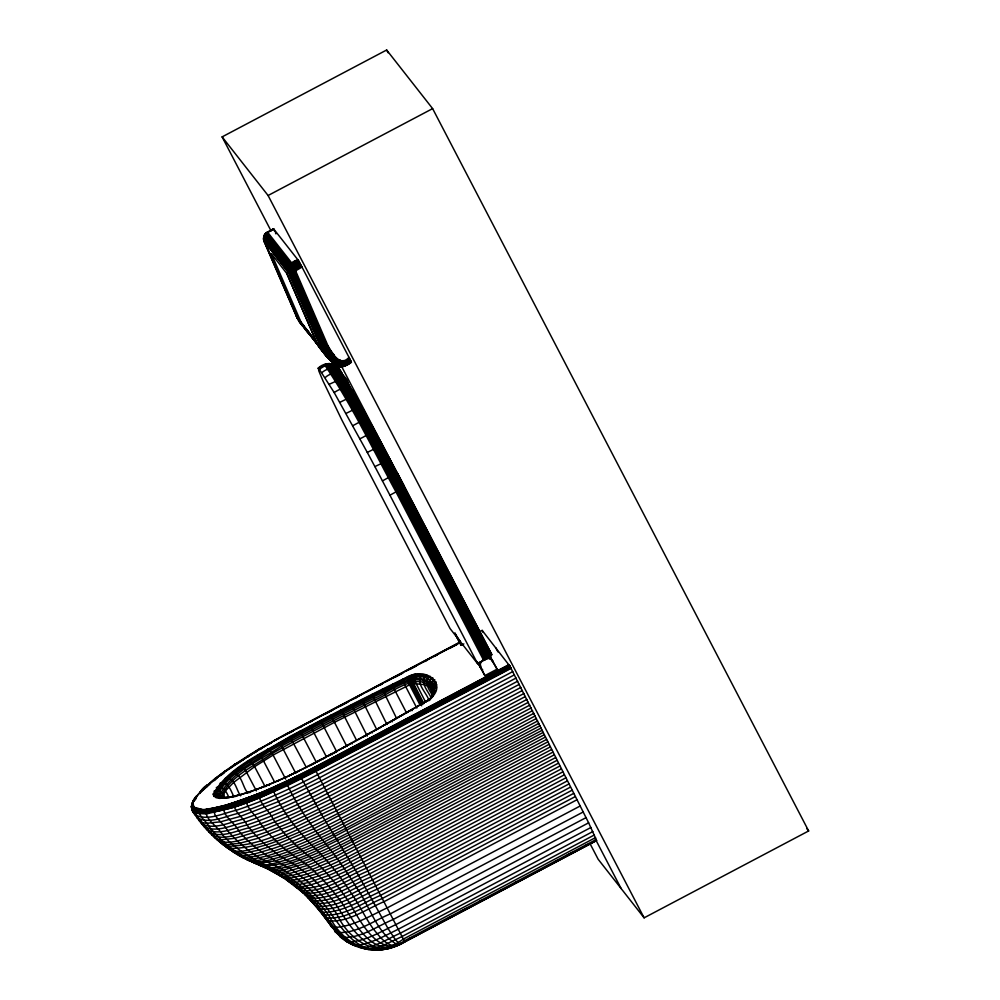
<?xml version="1.0" encoding="UTF-8"?>
<svg xmlns="http://www.w3.org/2000/svg" width="1000" height="1000" viewBox="0 0 1000 1000"><rect width="100%" height="100%" fill="white"/><g stroke="black" fill="none" stroke-linecap="round" stroke-linejoin="round"><path stroke-width="1.5" d="M411.987 710.725L412.35 709.3L362.2 737.513L426.15 701.438L393.363 720.275M531.175 707.925L336.562 810.7C302.275 826.287 267.125 848.863 228.438 848.487C216.25 840.25 205.725 829.663 197.075 817.788C195.775 814.712 190.487 811.45 192.875 807.7C196.488 806.363 202.3 811.612 207.188 809.05C225.1 806.562 242.113 799.987 258.875 793.45C258.525 803.012 269.237 810.612 273.075 818.962C283.663 834.087 296.85 847.163 311.55 858.25C327 871.862 339.888 888.15 351.075 905.375C361.375 923.575 379.938 958.213 404.825 941.925L596.6 840.512L588.638 822.825L510 666.338L482.15 630.375M193.1 802.237C202.175 790.15 192.162 798.575 192.438 803.838M263.575 239.737C265.613 238.188 262.987 235.975 263.575 239.737L288.25 271.112L295.65 270.825L302 267.075L298.1 260.075L273.5 228.738L265.963 233.088L295.8 270.375L266.625 232.438L267.288 233.463M302 267.075L349 357.362C339.9 367.512 332.125 352.837 328.038 345.913L295.75 271.137C283.012 273.137 289.525 261.9 298.225 260.262M410.637 675.55L409.725 679.075L410.487 682.45L421.675 704.163L425.675 701.562C451.125 687.438 427.825 665.263 407.088 677.125C367.65 696.275 328.562 716.1 289.8 736.562C263.812 752.938 228.775 766.413 213.2 794.125L213.875 796.338L219.662 798.375L232.375 797.038M218.05 777.113L214.488 780.6M341.575 360.887C337.575 369.8 347.775 367.663 342.65 360.688M234.862 765.487L235.65 763.838L220.425 775.325M303.55 325.525L304.062 327.438L304.137 326.688M344.475 365.938L343.425 366.375L342.388 360.788M199.975 793.4C201.3 786.388 216.875 779.062 200.3 791.762M407.088 677.125L408.75 683.225L419.988 704.912M265.538 235.463L264.3 235.125L263.875 236.012L288.45 267.387L295.675 270.575L288.188 268.263L263.663 237L263.95 235.95L264.1 241.15L296.938 317.175L302.5 325.838L299.662 322.188L300.1 321.337L301.388 323.075L301.05 324.137M195.888 796.75L195.475 799.675M529.788 705.138L335.125 807.938C300.363 823.75 264.713 846.637 225.487 846.25C212.237 837.062 203.425 823.012 192.862 811.587L191.35 806.65C197.6 792.312 190.275 805.013 192 808.812M392.3 721.812L392.512 720.462M295.637 270.7L288.038 269.175L263.525 237.913L264.587 236.7M341.3 360.863L339.513 366.662L340.7 366.763M250.688 755.013L246.812 757.362L259.887 748.575L259.725 749.513L262.2 748.1M480.363 667.412L479.925 662.212L481.125 668.388L484.888 675.612L497.075 669.175L491.525 659.525L488.55 657.663L492.3 660.5M334.175 354.762L329.237 358.7L327.163 357.188L299.862 321.675M279.662 737.95L259.7 748.787M328.95 358.787L299.1 321.425C300.188 318.863 297.013 321.213 298.375 318.575M342.125 360.85C343.575 367.65 340.925 368.075 341.85 360.875M400.85 943.088L400.6 944.1C381.5 954 356.863 951.025 340.475 937.087C323.925 917.85 310.275 895.1 288.212 881.012L287.712 879.412L289.738 880.9M192.7 804.325L193.538 807.05C202.613 812.788 214.237 807.45 223.863 805.812C240.4 801.1 256.475 794.85 272.162 787.825C281.3 811.3 299.062 832.562 317.087 850.438C330.312 863.462 341.538 878.363 351.7 893.85C359.538 905.238 365.35 917.875 373.413 929.1C379.562 936.263 388.05 948.9 399 944.85M341.025 360.812L339.15 366.075L337.713 366.275L340.763 360.737M509 664.6L314.088 767.525L285.938 781.575C296.038 804.7 311.325 826.137 327.312 845.8C338.162 859.038 347.725 873.288 356.688 887.85C370.312 906.725 376.7 934.112 398.3 945.088L399.8 944.488M193.038 801.287L191.35 807.113L192.6 811.213L195.588 813.388L206.462 813.913L234.65 807.075L259.5 797.887L287.275 785.7L316.075 771.338L511.075 668.363M191.75 806.325L193.35 800.95M191.887 806.762L193.7 800.675M336.613 367.3L339.688 370.288C335.737 361.9 324.637 361.975 318.425 367.912L318.762 370.8L323 380.962L341.812 419.925L450.087 628.587L477.675 663.763C479.925 660.525 495.95 658.05 489.888 651.862M330.662 350.65L324.387 353.713L297.438 318.163M264.125 235.912L263.775 240.625L288.75 272.85L295.75 271.137M323.425 351.375L296.925 317.525L297.375 316.637M328.425 346.788L321.6 348.888L296.488 316.163M328.038 345.913L321.15 347.875L288.6 272.75L264.1 241.15M477.675 663.763L389.938 495.213L400.475 489.425L404.225 486.2L383.1 446.238L378.062 447.062L367.3 452.413L334.2 392.587L318.425 367.912M202.262 790.113L215.1 778.55L225.025 771.2L214.688 779.087M264.662 239.625L263.775 240.625M408.9 676.275L409.775 682.75L421.688 705.788M434.162 694.188L431.512 696.4L429.663 699.875C439.812 687.8 430.55 674.812 415.988 676.612C403.775 677.125 393.963 687.038 382.663 690.75C348.113 707.925 313.675 725.35 279.75 743.713C257.95 758.2 229.475 769.4 216.7 793.363L217.35 795.487L219.45 796.862L223.475 797.513M263.925 236.125L264.462 235.138M207.162 785.138L206.425 787.3M428.888 700.738C436.087 693.875 438.575 678.138 425.525 676.287C413.537 671.725 402.912 680.062 392.663 684.75C354.5 703.575 316.5 722.75 279.062 742.987C256.875 757.738 227.9 769.125 214.887 793.512L215.562 795.688L217.688 797.075L229.375 797.525M480.7 663.188L482.612 660.188M430.737 697.95L431.512 696.4M340.513 360.625L336.812 365.9L333 361.737M295.688 270.525L288.812 266.537L264.288 235.275L265.413 233.713L264.75 234.488L289.275 265.738L295.725 270.462L289.837 265.012L265.262 233.663L267.7 232.662M264.725 235.188L265.625 233.85M265.087 235.3L264.75 234.488M300.312 770.088L288.788 775.8L311.737 764.638L352.337 742.6L333.225 753.213M425.462 702.113L433.038 696.213M192.438 802.487L196.188 796.438M192.375 802.938L196.537 796.175M340.275 360.5L335.825 365.35M273.488 228.775L274.188 230.4M483.775 660.55L396.037 492C372.738 449.338 351.825 404.938 324.513 364.7L325.75 364.137C353.038 404.363 373.938 448.725 397.212 491.362L484.95 659.9M325.425 364.65L327.05 363.762C354.275 403.888 375.138 448.162 398.363 490.712L486.1 659.25M326.725 364.263L328.387 363.55C355.513 403.537 376.3 447.663 399.45 490.062L487.188 658.587M328.05 364.05L329.738 363.512C356.737 403.312 377.425 447.238 400.475 489.425L488.188 657.938M329.412 364.012L331.075 363.65C357.925 403.212 378.488 446.875 401.388 488.812L489.1 657.3M333.338 364.938L334.85 365.1C361.037 403.713 381.1 446.3 403.45 487.238L491.112 655.625M338.475 369.025L337.775 367.875L339 369.15M246.912 756.575L235.05 764.25M343.062 360.5L345.337 365.538L344.375 366.05L351.425 362.325L349 357.362M426.763 701.325L431.775 697.613M427.837 700.638L429.375 699.425M340.05 360.35L335.163 364.875L331.25 359.988M195.45 797.487L201.525 790.7L195.325 797.913M412.238 674.95L410.637 678.737L411.15 682.2L422.3 703.925M246.3 798.325C244.788 807.862 256.962 815.612 260.688 823.775C272.062 839.05 286.663 851.55 302.688 861.688C318.475 873.637 331.788 888.575 343.137 904.737C354.775 923.65 373.462 958.375 399.975 943.787M430.05 698.838L432.562 696.85M339.712 360.05L334.637 364.237L331.45 360.55M265.312 233.75L267.475 232.037L292 263.3L296.087 270.188M234.65 802.387C231.825 810.763 244.037 817.862 246.988 825.013C259.062 840.625 274.35 853.725 291.875 862.862C308.837 873.587 323.325 887.887 335.45 903.812C349.263 924.6 367.488 958.462 397.512 945.45M413.65 674.513L411.438 678.487L411.725 682.025L422.863 703.75M333.5 354.087C327.5 359.862 324.325 358.587 332.887 353.438M202.15 790.512L214.475 779.8M199.963 792.962L209.85 784.013M224.137 805.562C220.662 814.912 235.275 823.1 238.85 830.913C252.375 847.688 271.012 858.763 289.862 868.5C308.463 880.212 324.225 896.1 336.85 914.025C348.312 939.762 378.55 960.738 404.275 940.863L596.3 839.463M414.825 674.237L412.675 676.688L412.212 681.912L423.325 703.637M332.3 352.775L326.287 356.262M206.688 785.725L215.688 778.213L215.1 778.55M214.938 807.8C210.5 815.938 224.537 823.512 227.387 830.387C240.2 845.387 256.3 857.763 274.613 865.263C292.325 873.9 308.087 886.3 321.213 900.95C338.85 921.338 352.837 955.275 385.712 948.975M415.725 674.15L412.725 678.275L412.725 681.862L423.812 703.587M266.188 233.275L273.612 229.137M331.725 352.075L325.575 355.4M418.438 674.137L415.3 678.263L415.262 681.85L425.65 702.25M214.55 779.425L224.05 772.288M220.425 775.713L224 773.012M423.025 674.5C413.625 681.45 426.75 692.75 428.725 699.925L430.7 698.487M207.188 809.05C201.85 817.562 219.037 827.25 222.138 834.35C237.125 851.587 257.762 861.8 278.238 870.888C298.2 881.8 315.487 897.35 328.963 915.638C343.812 945.95 374.963 960.2 403.35 939.087L595.575 837.588M426.962 675.238C418.15 681.15 428.8 691.725 431.175 697.975M331.188 351.375L324.888 354.525L327.4 357.2M289.613 775.675L277.575 780.888L299.25 771.012M430.25 676.35C422.688 680.763 429.288 690.05 432.275 695.037M432.85 677.837C426.35 681.287 430.163 689.488 433.425 693.812M201.05 809.3C195.787 814.95 206.962 821.263 208.787 826.25C220.987 841.462 236.612 853.95 254.3 862.225C272.288 869.125 289.35 878.688 303.762 891.562C324.475 906.413 331.863 934.125 355.087 945.512C370.55 944.025 384.487 935.913 398.237 929.237L590.925 827.487M224.5 771.475L235.413 763.913M225.25 771.45L251.95 753.925M228.812 769.3L233.637 765.95M434.787 679.688C430.188 681.912 430.275 688.025 433.225 691.6M436.037 681.888L432.575 685.875L433.587 693.575C422.887 665.225 389.2 695.212 374.312 700.175C340.075 717.487 305.613 734.463 272.262 753.462C254.662 765.825 231.312 775.475 221.475 795.6L222.113 797.663L219.125 795.775L213.875 796.338M342.625 366.613L343.562 366.4M196.6 808.55C195.062 809.375 194.45 811.488 195.338 813C238.212 813.562 277.863 788.188 315.863 770.938L510.875 667.962M436.6 684.463L433.125 688.388L432.688 692.987C436.275 681.275 421.575 677.237 412.725 678.275C398.775 682.65 386.35 691.375 372.9 697.087C338.462 714.513 303.8 731.587 270.25 750.713C252.3 763.312 228.5 773.162 218.475 793.675L219.125 795.775L221.188 797.125L216.05 797.763M234.938 764.5L271.85 741.988M234.838 765.125L244.425 758.913M398.85 944.388L394.5 945.938L398.3 944.225M436.475 687.362L433.787 689.663L431.887 696.162L432.987 692.862L435.662 690.612M267.475 785.013L256.512 789.438L278.8 780.588M330.163 349.9C322.8 355.45 318.913 351.087 329.25 348.375M247.037 756.4L259.887 748.575M254.525 752.362L258.387 750.013M254.562 752.663L257.137 751.087M398.537 944.475C389.125 950.1 377.537 950.662 366.9 949.225L359.2 947.125L358.925 946.25M329.688 349.15L323.025 351.737M259.675 749.225L272.025 742.138M268.387 744.538L270.863 743.125M398.275 944.55L390.037 948.138L383.05 949.362M392.125 720.962L382.525 726.025M373.462 731.325L380.938 727.188M352.4 743.8L352.125 742.588L372.5 731.575M353.4 742.312L360.938 738.2M273.2 741.038L287.225 733.312L287.45 734.038M273.212 741.213L458.888 642.95M282.213 736.562L292.838 730.875M342.062 748.45L352.15 743M321.812 759.3L331.887 753.512M398.612 944.287L389.125 948.288M300.212 770.263L321.725 758.938M271.1 230.987L222.113 136.888L386.65 50L432.625 108.612L808.65 830.95L644.112 917.837L598.138 859.225L590.212 844M222.113 136.888L268.087 195.5L432.625 108.612M267.538 232.338L273.575 228.812M298.1 260.075C289.613 260.15 281.737 276.975 295.663 270.875M298.4 260.538C293.363 262 286.262 266.712 289.012 272.913L321.4 347.925L325.95 355.513M298.625 260.912C293.762 262.35 286.688 266.85 289.375 272.925L321.763 347.925C325.863 355.55 331.825 364.837 340.812 366.6M298.9 261.375C294.288 262.787 287.225 266.988 289.837 272.887L322.212 347.875C327.238 358.312 339.35 373.587 351.325 362.088M299.212 261.913C294.913 263.3 287.887 267.125 290.387 272.812L322.75 347.775C327.688 357.938 339.45 373.125 351.188 361.763M299.55 262.538C295.637 263.9 288.65 267.262 291.012 272.675L323.375 347.638C328.2 357.45 339.538 372.55 350.988 361.337M299.925 263.212C296.475 264.587 289.513 267.387 291.7 272.512L324.062 347.438C328.775 356.875 339.625 371.863 350.75 360.825M300.325 263.938L293.425 267.725L292.25 271.737L324.8 347.2C329.387 356.213 339.712 371.087 350.462 360.25M300.738 264.7L294 268.375L293.075 271.562L325.575 346.925C330.037 355.475 339.775 370.225 350.138 359.6M301.163 265.487L294.6 269.037L293.925 271.363L326.388 346.613C330.812 354.575 339.738 369.475 349.787 358.888M301.575 266.275L295.338 269.6L294.788 271.137L327.212 346.275C331.475 353.725 339.825 368.5 349.4 358.15M318.1 368.425L322.975 365.85M319.738 369.288C326.463 362.825 338.5 363.462 341.775 373.237C337.9 365.525 327.413 367.788 322.025 372.5M325.238 377.525C333.438 369.988 345.7 372.375 348.462 384.012L340.3 371.125M329.312 384.263L339.2 379.787L344.188 380.262L347.137 382.163L375.825 433.212L404.125 486.475M334.2 392.587C339.087 389.075 348.8 384.65 352.938 391.65L347.875 383.038M339.8 402.375L348.363 398.125L355.325 398.125L357.587 399.837L363.762 410.763L357.587 399.837M346.012 413.45L354.562 409.162L361.287 408.738L363.363 410.112L369.938 421.925C365.037 417.175 357.388 423.775 352.75 425.625M359.888 438.688C364.625 437.15 371.238 430.588 376.488 433.888L369.613 421.4M367.3 452.413L374.875 466.575L390.213 459.45M389.938 495.213L382.463 480.925L397.163 472.6L404.225 486.2M287.213 733.425L460.175 641.975M479.4 631.85L482.175 630.413L483.125 632.45M295.575 729.425L347.75 701.875M350.5 700.425L362.863 693.9M365.6 692.45L383.45 683.025M386.2 681.575L402.675 672.875M405.425 671.425L457.6 643.875M290.2 732.588L292.938 731.137M299.812 727.513L302.55 726.062M309.425 722.438L312.162 720.987M324.525 714.45L332.762 710.1M339.625 706.475L347.863 702.125M354.738 698.5L357.475 697.05M379.45 685.45L382.2 684M394.55 677.475L402.788 673.125M409.663 669.5L416.525 665.875M424.762 661.525L427.512 660.075M434.375 656.45L437.113 655M449.475 648.475L457.713 644.125M459.15 640.525L458.387 639.55L460.525 641.663L456 635.462L461.125 645.325L463.837 643.9M509.162 664.85L300.012 775.088L301.025 777.5L323.288 817.5L357.15 872.925L388.075 928.612L395.5 939.875L399.925 944.3L596.6 840.512M509.288 665.062L314.337 768.012L271.975 788.512L234.05 803.25L214.1 808.713L206.262 809.975L195.562 809.475L192.875 807.7L192.025 804.95M509.438 665.325L314.475 768.275L271.988 788.838L245.738 799.5L213.912 809.112L206.05 810.375L195.312 809.862L192.613 808.088L191.762 805.337M509.613 665.625L314.637 768.575C288.562 782.2 261.788 794.675 233.85 804.038C220.787 806.825 205.312 815.25 192.413 808.512L191.562 805.75M509.8 665.962L314.812 768.925L272.1 789.6L245.712 800.325L213.7 809.987L199.525 811.525L194.988 810.75L192.275 808.962L191.425 806.188M510 666.338L315.012 769.3L272.213 790.025L245.763 800.763L223.1 808.162L205.763 811.725L194.925 811.213L192.213 809.425M510.213 666.725L315.225 769.7C288.975 783.4 262.025 795.95 233.925 805.375C220.775 808.188 205.2 816.675 192.2 809.887M510.438 667.138L315.438 770.113L272.512 790.888L245.987 801.663L223.25 809.087L205.863 812.663L195 812.138L192.275 810.35M510.65 667.55L315.65 770.525L272.7 791.312L234.2 806.263L213.95 811.825L199.7 813.363L195.138 812.588L192.4 810.788M512.75 671.612L317.762 774.587C291.55 788.263 264.65 800.8 236.575 810.212C223.45 813.012 207.887 821.488 194.925 814.712L194.062 811.938M514.412 674.837L319.438 777.8C293.325 791.438 266.525 803.925 238.562 813.288C225.475 816.087 209.988 824.525 197.075 817.788L196.213 815.013M516.062 678.037L321.1 780.987L278.625 801.55L240.6 816.312L220.6 821.8L206.513 823.325L202.013 822.562L199.312 820.788M517.675 681.2L322.738 784.15C296.887 797.638 270.363 810 242.675 819.275C229.737 822.05 214.412 830.4 201.625 823.725L200.787 820.987M519.275 684.338L324.363 787.262C298.688 800.675 272.312 812.962 244.812 822.175C231.95 824.925 216.725 833.225 204.025 826.587L203.188 823.875M520.862 687.438L325.975 790.35C300.475 803.662 274.288 815.863 246.988 825.013C234.225 827.75 219.112 835.975 206.513 829.388M522.413 690.5L327.55 793.388C302.262 806.6 276.3 818.7 249.213 827.775C236.562 830.487 221.575 838.65 209.075 832.125M523.95 693.512L329.113 796.4C304.05 809.488 278.312 821.488 251.475 830.475C238.938 833.162 224.1 841.25 211.725 834.775M525.45 696.488L330.65 799.35L290.012 819.025L265.025 829.175L234.713 838.325L221.3 839.775L217.013 839.05L214.438 837.362M526.925 699.425L332.175 802.262C307.613 815.088 282.413 826.838 256.125 835.65C243.85 838.275 229.338 846.188 217.225 839.862M528.375 702.3L333.663 805.125L293.888 824.388L258.5 838.125L239.887 843.238L226.788 844.65L222.587 843.938L220.075 842.288M532.537 710.65L337.962 813.4C314.675 825.562 290.775 836.725 265.85 845.075C254.25 847.562 240.512 855.037 229.062 849.05L244.1 858.325L267.688 868.888L283.688 877.913L290.262 878.225L307.288 874.1L330.55 865.062L347.788 856.975L551.512 749.55M533.862 713.325L313.913 828.725L278.7 843.612L259.012 850.05L243.95 853.15L234.537 852.7L232.175 851.137C243.388 860.325 258.738 851.95 270.887 849.287C295.025 841.213 318.15 830.4 340.688 818.625L535.15 715.938M536.413 718.487L342 821.15C317.075 834.087 291.488 846.15 264.45 853.988C255.062 856.087 243.588 860.337 235.35 853.138M537.625 720.987L343.275 823.612C318.825 836.3 293.738 848.138 267.213 855.825C257.95 857.975 246.788 861.912 238.588 855.05M538.812 723.413L344.525 826C323.25 837.125 301.425 847.337 278.65 854.963C268.1 857.225 255.625 864.025 245.212 858.587C256.05 866.338 269.837 859.488 281.275 856.675C303.562 849.212 324.925 839.212 345.725 828.337L539.95 725.775M541.062 728.062L324.075 841.988L302.875 851.287L275.675 860.788L257.6 863.713L252.025 861.75C262.6 868.737 275.575 862.688 286.575 859.812C307.838 852.7 328.2 843.15 348.038 832.775L542.125 730.288M543.15 732.438L349.137 834.887C321.2 847.625 292.55 866.087 261 865.812M544.263 734.725L350.312 837.138C329.087 848.162 307.3 858.475 284.275 865.163C275.012 868.312 265.062 869.175 256.675 863.625M545.388 737.062L351.512 839.45C330.8 850.2 309.55 860.275 287.075 866.787C279.025 868.875 269.675 871.6 262.438 866.05M546.55 739.463L332.275 852.025L305.075 863.525L283.55 870.025L274.012 871.062L270.963 870.537L265.812 867.65M547.75 741.9L333.963 854.225L307.45 865.438L286.475 871.775L277.188 872.775L274.212 872.275L269.137 869.338M548.975 744.4L335.662 856.488L309.825 867.412L289.363 873.587L280.312 874.562L277.413 874.075L272.425 871.1M550.225 746.95L337.362 858.812L312.175 869.463L292.225 875.487L283.4 876.438L280.575 875.962L275.675 872.938M552.825 752.188L340.812 863.625L316.837 873.763L297.85 879.488L289.45 880.4L286.762 879.938L284.65 877.237M554.15 754.887L342.562 866.112L326.575 873.125L306.05 880.288L296.038 882.35L289.788 882.05L288.212 881.012M555.513 757.625L344.3 868.65L328.688 875.5L308.65 882.5L298.863 884.513L292.762 884.212L291.225 883.213M556.9 760.4L346.062 871.25L330.8 877.95L311.212 884.788L301.65 886.75L295.688 886.462L294.175 885.475M558.325 763.225L364.975 865.325C344.513 873.825 319.8 891.65 297.087 887.812L296.625 886.312L298.525 887.938M559.75 766.087L366.45 868.162C346.125 876.575 322.512 893.888 299.925 890.212M561.213 768.988L367.95 871.038C347.738 879.388 325.188 896.188 302.725 892.675L302.275 891.237L304.1 892.95M562.7 771.925L369.462 873.962C349.637 882.163 327.5 898.65 305.45 895.212L305.012 893.8L314.525 903.7M564.2 774.9L371 876.912C351.275 885.125 330.075 901.012 308.125 897.8L307.7 896.425M565.725 777.9L372.562 879.912C353.162 887.987 332.312 903.612 310.738 900.45L310.312 899.1M567.275 780.95L374.137 882.938C355.05 890.888 334.525 906.263 313.275 903.162L312.863 901.838M568.837 784.013L375.725 885.987C356.912 893.825 336.7 908.988 315.763 905.938M570.425 787.125L377.337 889.087C358.775 896.812 338.837 911.775 318.175 908.775L317.775 907.475L332.062 927.487C351.8 927.588 369.675 915.913 387.137 907.925L580.15 806.012M572.025 790.25L378.963 892.2C360.825 900.487 342.275 912.588 321.775 912.475L304.125 893.6L285.15 878.888M573.638 793.413L380.6 895.35C362.463 902.9 342.987 917.525 322.812 914.587L320.9 911.363M575.275 796.587L382.25 898.512C364.3 906 345.012 920.487 325.025 917.588L322.425 913.337M576.925 799.788L383.913 901.712C366.112 909.125 346.987 923.5 327.163 920.625L324.637 916.338M583.2 811.988L390.25 913.888C373.013 921.062 354.5 934.987 335.312 932.212L334.95 931.012L337.013 932.987M586.05 817.625L393.162 919.488C376.625 926.375 358.888 939.737 340.475 937.087L340.125 935.95M588.638 822.825L395.838 924.638C380.438 931.675 364.7 942.013 347.287 941.938L336.488 932.987L326.775 919.388M592.863 831.55L400.312 933.225C387.4 938.6 373.587 949.125 359.2 947.125M594.412 834.938L402.025 936.525L384.137 945.037L374.525 948.4L368.137 949.438L352.525 944.613L346.238 941.25L342.438 937.638M408.575 939.025L411.325 937.575M448.512 917.938L451.262 916.488M460.913 911.4L466.413 908.487M478.812 901.938L481.562 900.487M499.462 891.038L502.225 889.575M514.612 883.037L517.362 881.587M554.55 861.95L557.3 860.487M566.95 855.4L572.45 852.487M584.85 845.95L587.6 844.5M310.138 765.575L315.125 762.962M327.788 756.338L336.688 751.725L320.55 720.487M224.662 798.175L241.075 794.525L230.975 797.15L238.475 795.337L258.488 788.838L247.037 792.75L250.625 792.362M328.825 347.587L321.95 349.787M394.913 946.087L398.475 944.287L394.65 946.038M272.062 788L285.938 781.575M219.662 798.375L222.938 797.463M266.75 785.462L278.087 780.512M259.9 788.288L268.363 785L269.363 785.45M339.613 366.725L338.65 366.55M427.175 700.675L427.837 700.425M213.2 794.125L218.475 793.675L222.488 797.075L225.375 790.938L233.625 782.45L254.688 766.612L273.15 755.037L334.325 722.4L409.538 684.85L413.375 683.525L424.212 684.6L429.95 687.125L433.05 691.075M393.612 946.525L388.413 948.312L387.488 947.7M214.013 791.175C218.562 788.9 223.35 792.6 224.638 797M387.9 948.225L393.3 946.475M264.438 238.175L263.488 238.825L288.175 270.212M238.475 795.337L249.338 792.025M216.312 787.525C222.938 784.725 227.037 792.638 228.863 797.625M220.05 783.238C228 780.612 231.05 791.275 233.725 796.312M225.175 778.388C234.812 776.438 236.4 790.525 240.588 795.825M382.337 949.237L386.512 948.475M231.588 773.062C241.513 772.113 242.45 786.762 247.25 792.212M381.9 948.962L384.75 948.487M226.15 797.487L227.763 797.262M232.35 796.488L235.362 796.55M239.188 767.35L243.175 768.238L245.7 770.65L256.4 790.913M340.6 366.812L341.662 366.737M247.838 761.35L251.388 762.537L253.762 765.062L265.138 786.675M366.163 948.737L369.025 949.013M257.4 755.163L260.462 756.663L262.663 759.3L274.713 782.262M487.55 658.35L489.312 658.637M381.712 949.625L373.3 949.438M355.087 945.512L352.525 944.613L352.212 943.625M330.75 364.15L332.4 363.963C359.05 403.25 379.462 446.6 402.2 488.237L493.15 662.638L492.55 660.975M338.8 366.5L336.688 365.825L332.912 361.012M267.7 748.9L272.262 753.462L285.688 779.112M241.875 856.862L244.1 858.012M336.987 365.863L328.587 358.7L297.375 318.375M278.888 874.85L280.988 876.162M323.625 352.688L324.387 353.713M278.562 742.663L282.387 747.65L295.788 773.312M283.688 877.913L282.038 876.825L286.762 879.938M225.487 846.25L223.012 844.625L222.225 842.1M228.438 848.487L226 846.888L231.462 850.638M332.062 927.487L330.475 925.462M321.6 348.888L322.1 349.888M335.025 364.787L335.962 365.425M288.45 272L288.1 271M334.525 365.588L335.938 365.887C361.875 404.125 381.737 446.3 403.862 486.812L491.512 655.175M291.725 882.412L293.712 883.95M334.275 364.15L335.163 364.875M304 327.262L308.812 331.987M308.663 333.3L311.512 336.025M323.913 352.738L326.838 355.562L323 350.675M304.025 327.013L302.475 325.425M307.863 332.512L308.738 333.4M333.663 364.45C360.087 403.413 380.337 446.413 402.9 487.713L490.575 656.137M303.35 325.913L301.875 324.288M302.45 325.675L303.212 326.488M307.1 331.7L307.938 332.612M322.35 351.138L323.188 352.05M307.175 331.8L305.65 330M321.613 350.3L322.425 351.238M320.9 349.45L321.688 350.4M289.8 736.562L306.4 767.537M806.737 828.512L808.65 830.95M490.163 658.4L490.925 659.375M497.075 669.175L489.412 654.95M479.613 663.975L480.375 664.95M479.75 665.738L480.525 666.725M481.975 669.013L482.738 669.987M477.088 661.612L481.125 668.388M480.613 667.887L481.375 668.863L479.588 666.438M484.888 675.612L477.85 662.6M300.5 322.575L301.175 323.438M320.213 348.562L320.975 349.538M300.312 323.1L301 323.975M304.962 329.125L305.725 330.1M383.1 446.238L376.225 433.512M196.962 816.025L198.463 818.037M324.237 353.612L325.037 354.613M319.562 347.663L320.3 348.663M305.05 329.225L302.55 325.375M491.525 659.525L493.312 661.95M318.95 346.725L319.637 347.75M299.05 321.262L299.662 322.188M341.112 372.137L344.725 377.837L344.087 376.788M318.35 345.788L319.025 346.825M299.25 320.763L298.113 318.888M298.463 320.325L299.1 321.425M300.038 731.175L316.363 762.3L326.512 757L310.287 725.812M318.425 345.875L316.775 342.825M352.4 390.763L358.062 400.613M302.025 324.387L302.625 325.475M374.875 466.575L382.463 480.925M404.45 941.213L404.825 941.925L314.088 767.525M386.65 50L388.088 52.763M268.087 195.5L644.112 917.837M495.788 647.75L497.938 651.9M595.188 838.713L621.125 888.525M404.175 486L491.838 654.488M341.688 366.6L491.75 654.8M455 633.062L458.137 639.075M454.862 633.288L461.125 645.325M416.85 708.112L404.9 685.088L402.925 679.137M406.662 713.088L394.712 690.075L392.638 684.175M396.463 718.112L382.337 689.25M386.962 724.525L372.038 694.362M376.763 729.625L361.725 699.525M367.25 736.1L351.425 704.712M356.362 739.938L341.125 709.938M346.863 746.488L330.838 715.2M275.538 233.088L275.938 233.863M274.475 230.975L274.8 231.625M302.1 324.487L301.062 322.375M297.113 316.925L297.6 317.913M296.887 317.375L297.425 318.525M316.85 342.925L286.887 273.65L271.363 253.575L301.15 322.475M296.425 316.363L296.925 317.525M286.688 273.125L316.388 341.912M270.05 253.388L271.275 256.212M273.1 260.462L274.325 263.288M276.163 267.538L277.375 270.363M279.825 276.025L281.65 280.275M282.875 283.1L284.713 287.337M285.938 290.175L287.762 294.413M295.1 311.4L296.312 314.225M296.65 315.925L263.8 239.275M264.037 241.337L296.475 316.512M331.95 753.888L332.25 754.663M263.8 240.312L264.075 241.488M220.75 796.513L220.113 794.438C232.537 771.125 260.262 760.225 281.475 746.125C311.85 729.675 342.663 714.038 373.55 698.562C387.15 694.388 424.125 662.675 432.962 691.912M193.1 804.087L193.938 806.8M192.338 804.613L193.188 807.35L195.863 809.112L200.338 809.875L206.537 809.625L223.612 806.112L258.612 793.9L300.012 775.088M372.212 732.013L372.425 732.837"/></g></svg>
